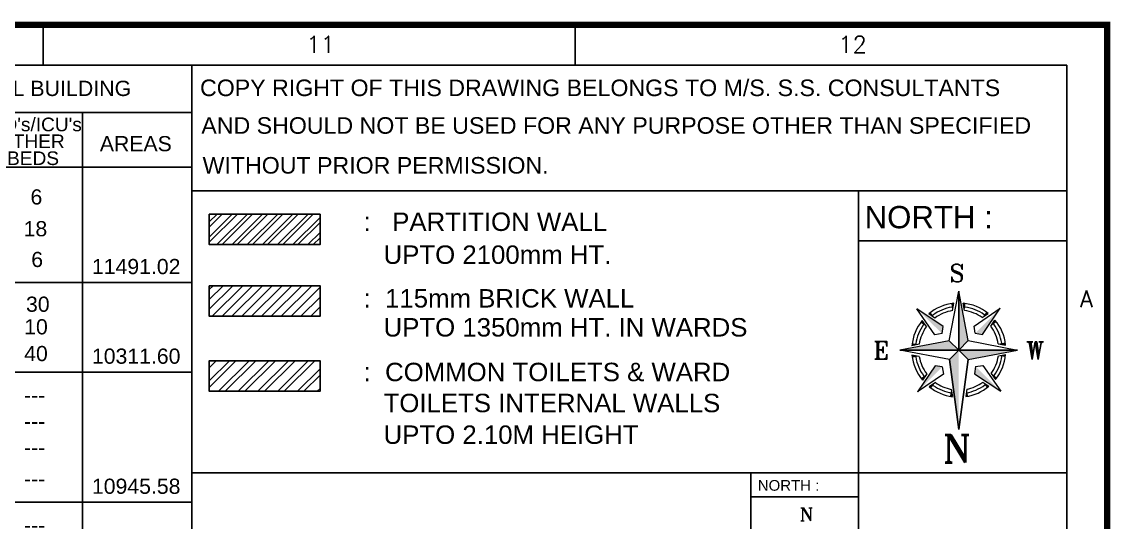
# Model space of a CAD drawing. Extents: x 7620542 to 7843793, y -6476226 to -6093835.
# Drawn here: x 7805744 to 7843793, y -6339933 to -6322426 of the extents above; entities that cross this region are included whole.
import ezdxf
from ezdxf.enums import TextEntityAlignment as Align

# ---------------------------------------------------------------- set-up
doc = ezdxf.new("R2010")
doc.units = 0
doc.header["$LTSCALE"] = 600
doc.header["$MEASUREMENT"] = 0
for name, color, linetype in [('Cal Hat', 8, 'CONTINUOUS'), ('Ele Proje.', 7, 'CONTINUOUS'), ('HATCH', 8, 'CONTINUOUS'), ('Parti Hat', 35, 'CONTINUOUS'), ('TITLE', 7, 'CONTINUOUS'), ('Toi. Wall Hat', 3, 'CONTINUOUS')]:
    doc.layers.add(name, color=color, linetype=linetype)
doc.styles.add('ari', font='arial.ttf')
doc.styles.add('ARIAL', font='arial.ttf')
doc.styles.add('ROMANS', font='romans.shx')
doc.styles.add('RT', font='romant.shx')

# ---------------------------------------------------------------- blocks, each defined once
blk = doc.blocks.new('A$C66962185')
at = {"layer": 'TITLE', "color": 7}
for p, q in [((302.474, -140930.66), (302.474, -140928.365)), ((332.737, -140930.66), (332.737, -140928.365))]:
    blk.add_line(p, q, dxfattribs=at)
at = {"layer": 'TITLE'}
for p in [(2.142, -140930.66), (360.704, -141176.034)]:
    blk.add_line(p, (360.704, -140930.66), dxfattribs=at)
at = {"layer": 'TITLE', "color": 7, "const_width": 0.355}
blk.add_lwpolyline([(363, -140928.365), (363, -141178.329), (0, -141178.329), (0, -140928.365)], close=True, dxfattribs=at)
at = {"layer": 'TITLE', "color": 7, "style": 'ROMANS'}
for s, height, p in [('11', 0.9515, (318.251, -140929.478)), ('12', 0.9515, (348.514, -140929.478)), ('A', 0.952, (361.828, -140943.963))]:
    blk.add_text(s, height=height, dxfattribs=at).set_placement(p, align=Align.MIDDLE)
blk = doc.blocks.new('A$C4A7C6C7E')
at = {"layer": 'TITLE', "color": 8, "lineweight": 5}
for p, q in [((-4207, 4144), (0, 26095)), ((0, 26095), (0, 0)), ((0, 0), (0, 26095)), ((4144, 4207), (0, 26095)), ((-2825, 17519), (-2234, 20757)), ((2559, 17560), (1919, 20788)), ((-6941, 10518), (-18592, 18312)), ((-10622, 6781), (-18592, 18312)), ((-10607, 14226), (-13343, 16056)), ((6781, 10622), (18312, 18592)), ((10390, 14385), (13098, 16257)), ((10518, 6941), (18312, 18592)), ((-14385, 10390), (-16257, 13098)), ((-7437, 7325), (-6941, 10518)), ((7325, 7437), (6781, 10622)), ((14226, 10607), (16056, 13343)), ((-7437, 7325), (-10622, 6781)), ((7325, 7437), (10518, 6941)), ((-4207, 4144), (-26095, 0)), ((0, 0), (-26095, 0)), ((-26095, 0), (0, 0)), ((-4144, -4207), (-26095, 0)), ((-17560, 2559), (-20788, 1919)), ((-4207, 4144), (0, 0)), ((0, 0), (-4207, 4144)), ((0, 0), (-4144, -4207)), ((-4144, -4207), (0, 0)), ((0, 0), (4144, 4207)), ((4144, 4207), (0, 0)), ((0, 0), (4207, -4144)), ((4207, -4144), (0, 0)), ((0, 0), (0, -26095)), ((0, -26095), (0, 0)), ((17394, 3514), (20646, 3095)), ((17394, 3514), (20646, 3095)), ((-17519, -2825), (-20757, -2234)), ((-4144, -4207), (0, -26095)), ((4207, -4144), (0, -26095)), ((17433, -3312), (20680, -2857)), ((17433, -3312), (20680, -2857)), ((17434, -3310), (20680, -2857)), ((-10518, -6941), (-18312, -18592)), ((-7325, -7437), (-10518, -6941)), ((-7325, -7437), (-6781, -10622)), ((7437, -7325), (6941, -10518)), ((7437, -7325), (10622, -6781)), ((10622, -6781), (18592, -18312)), ((-6781, -10622), (-18312, -18592)), ((-14226, -10607), (-16056, -13343)), ((-10390, -14385), (-13098, -16257)), ((6941, -10518), (18592, -18312)), ((10607, -14226), (13343, -16056)), ((14385, -10390), (16257, -13098)), ((-2559, -17560), (-1919, -20788)), ((2825, -17519), (2234, -20757))]:
    blk.add_line(p, q, dxfattribs=at)
at = {"layer": 'TITLE', "color": 5}
for p in [(4144, 4207), (4207, -4144)]:
    blk.add_line(p, (35289, 0), dxfattribs=at)
at = {"layer": 'TITLE', "color": 8, "lineweight": 5}
for radius, start, end in [(20877, 96.14269, 129.72625), (20877, 51.14269, 84.72625), (19311, 99.1612, 126.70773), (17745, 99.1612, 126.70773), (17745, 54.16121, 81.70773), (19311, 54.16121, 81.70773), (20877, 141.14269, 174.72625), (19311, 144.16121, 171.70773), (17745, 144.16121, 171.70773), (17745, 11.42181, 36.70773), (19311, 9.85136, 36.70773), (20877, 8.52692, 39.72625), (20877, 186.14269, 219.72625), (19311, 189.1612, 216.70773), (17745, 189.1612, 216.70773), (17745, 324.16121, 349.24868), (19311, 324.16121, 350.81434), (20877, 321.14269, 352.1348), (17745, 234.16121, 261.70773), (17745, 279.1612, 306.70773), (20877, 231.14269, 264.72625), (19311, 234.16121, 261.70773), (20877, 276.14269, 309.72625), (19311, 279.1612, 306.70773)]:
    blk.add_arc((0, 0), radius, start, end, dxfattribs=at)
for points in [[(0, 26095), (4144, 4207), (0, 0)], [(-3324, 20610), (-2234, 20757), (-2825, 17519)], [(3011, 20658), (1919, 20788), (2559, 17560)], [(-18592, 18312), (-6941, 10518), (-7437, 7325)], [(-13343, 16056), (-12479, 16737), (-10607, 14226)], [(18312, 18592), (10518, 6941), (7325, 7437)], [(13098, 16257), (12223, 16924), (10390, 14385)], [(-16257, 13098), (-16924, 12223), (-14385, 10390)], [(16056, 13343), (16737, 12479), (14226, 10607)], [(-26095, 0), (-4207, 4144), (0, 0)], [(-20658, 3011), (-20788, 1919), (-17560, 2559)], [(0, -26095), (-4144, -4207), (0, 0)], [(20646, 3095), (20457, 4167), (17394, 3514)], [(-20610, -3324), (-20757, -2234), (-17519, -2825)], [(20680, -2857), (20503, -3930), (17433, -3312)], [(-18312, -18592), (-10518, -6941), (-7325, -7437)], [(18592, -18312), (6941, -10518), (7437, -7325)], [(-16056, -13343), (-16737, -12479), (-14226, -10607)], [(-13098, -16257), (-12223, -16924), (-10390, -14385)], [(13343, -16056), (12479, -16737), (10607, -14226)], [(16257, -13098), (16924, -12223), (14385, -10390)], [(-3011, -20658), (-1919, -20788), (-2559, -17560)], [(3324, -20610), (2234, -20757), (2825, -17519)]]:
    blk.add_solid(points, dxfattribs=at)
at = {"layer": 'TITLE', "color": 5}
blk.add_solid([(35289, 0), (4207, -4144), (0, 0)], dxfattribs=at)
blk = doc.blocks.new('A$C305E440D')
at = {"layer": 'TITLE'}
blk.add_line((-25214, 0), (0, 0), dxfattribs=at)
at = {"layer": 'TITLE', "ltscale": 0.005}
for p, q in [((-25213, -43916), (-25214, 0)), ((-25214, 0), (0, 0)), ((0, 0), (1, -43916)), ((-25214, -1885, 0), (-1, -1885, 0)), ((-20756, -1885), (-20755, -42274, 0)), ((-12017, -1927), (-12016, -43916, 0)), ((-8263, -1927), (-8262, -43916, 0)), ((-4351, -1927), (-4350, -43916, 0)), ((-25214, -4067, 0), (-1, -4067, 0)), ((-25213, -8656, 0), (0, -8656)), ((-25213, -12226, 0), (0, -12226)), ((-25213, -17409, 0), (0, -17409)), ((-25213, -22331, 0), (0, -22331)), ((-25213, -28310, 0), (1, -28310)), ((-25213, -42274, 0), (1, -42274, 0)), ((1, -43916), (-25213, -43916))]:
    blk.add_line(p, q, dxfattribs=at)
at = {"layer": 'TITLE', "color": 2, "style": 'ari', "width": 1}
blk.add_text('FLOOR WISE FACILITIES IN  HOSPITAL BUILDING', height=608.86, dxfattribs=at).set_placement((-12476, -1228, 0), align=Align.CENTER)
at = {"layer": 'TITLE', "color": 6, "style": 'ari'}
for s, height, p in [("PO's/ICU's", 544.4, (-8047, -2633)), ('ROOMS', 604.9, (-17497, -3724)), ('BEDS', 544.4, (-7355, -3978)), ('---', 604.9, (-10639, -5561, 0)), ('---', 604.9, (-10638, -6863, 0)), ('---', 604.9, (-10586, -8166, 0)), ('1st. Floor', 604.9, (-24755, -9834, 0)), ('30', 604.9, (-6600, -9825, 0)), ('---', 604.9, (-10586, -9827, 0)), ('---', 604.9, (-10586, -10699, 0)), ('---', 604.9, (-10586, -11765, 0)), ('90', 604.9, (-10556, -13611, 0)), ('---', 604.9, (-6679, -13446, 0)), ('2nd. Floor', 604.9, (-24755, -14688, 0)), ('30', 604.9, (-10556, -14738, 0)), ('---', 604.9, (-6679, -14489, 0)), ('30', 604.9, (-10508, -15779, 0)), ('---', 604.9, (-6679, -15532, 0)), ('---', 604.9, (-6679, -16782, 0)), ('3rd. Floor', 604.9, (-24755, -18587, 0)), ('---', 604.9, (-6679, -18629, 0)), ('---', 604.9, (-6679, -19672, 0)), ('---', 604.9, (-6679, -20715, 0)), ('90', 604.9, (-10545, -21671, 0)), ('---', 604.9, (-6679, -21964, 0)), ('4th. Floor', 604.9, (-24755, -23978, 0)), ('---', 604.9, (-6675, -23552, 0)), ('28', 604.9, (-6737, -24594, 0)), ('20', 604.9, (-6703, -25637, 0)), ('20', 604.9, (-6722, -26679, 0)), ('20', 604.9, (-6722, -27684, 0)), ('5th. Floor', 604.9, (-24755, -29488, 0)), ('POST OPERATIVE', 604.9, (-20299, -29452, 0)), ('SURGERY WARDS', 604.9, (-20299, -30509, 0)), ('---', 604.9, (-10560, -30207, 0)), ('POST OPERATIVE', 604.9, (-20299, -31989, 0)), ('E.N.T. & OPTHAL', 604.9, (-20299, -33036, 0)), ('---', 604.9, (-10560, -32522, 0)), ('S.I.C.U', 604.9, (-20299, -34534, 0)), ('---', 604.9, (-10560, -34412, 0)), ('STEP DOWN', 604.9, (-20299, -35720, 0)), ('---', 604.9, (-10560, -35643, 0)), ('POST - OPERATIVE', 604.9, (-20299, -36780, 0)), ('---', 604.9, (-10560, -36702, 0)), ('TRAUMA WARD', 604.9, (-20299, -37953, 0)), ('---', 604.9, (-10560, -37876, 0)), ("OT'S (12 No's)", 604.9, (-20299, -39104, 0)), ('PRE - OPERATIVES', 604.9, (-20299, -40212, 0)), ('---', 604.9, (-10560, -40115, 0)), ('RECOVERY WARDS', 604.9, (-20299, -41271, 0)), ('---', 604.9, (-10560, -41150, 0))]:
    blk.add_text(s, height=height, dxfattribs=at).set_placement(p)
at = {"layer": 'TITLE', "color": 6, "style": 'ari', "width": 1}
for s, height, p in [('OTHER', 544.4, (-7720, -3305)), ('FLOORS', 604.9, (-24756, -3724, 0)), ('BEDS', 604.9, (-11242, -3766)), ('G. Floor', 604.9, (-24756, -5329, 0)), ('EMERGENCY I.C.U.', 604.9, (-20316, -5577)), ('6 ', 604.9, (-6421, -5551)), ('EMERGENCY WARD', 604.9, (-20316, -6826)), ('18', 604.9, (-6695, -6817)), ('TRIAGE', 604.9, (-20316, -8016)), ('6', 605, (-6391, -8042)), ('CATH WARD', 604.9, (-20330, -9788, 0)), ('CATH LAB - I.C.U', 604.9, (-20330, -10826, 0)), ('10', 604.9, (-6672, -10725, 0)), ('40', 604.9, (-6672, -11791, 0)), ('DIALYSIS WARDS', 604.9, (-20330, -11892, 0)), ('ORTHOPEDICS', 604.9, (-20330, -13568, 0)), ('D.V.L ', 604.9, (-20330, -14695, 0)), ('T.B. / C.D.', 604.9, (-20330, -15898, 0)), ('WARDS', 604.9, (-20330, -16948, 0)), ('180', 604.9, (-10955, -16829, 0)), ('G. SURGERY', 604.9, (-20299, -18551, 0)), ('180', 604.9, (-11020, -18551, 0)), ('E.N.T', 604.9, (-20299, -19591, 0)), ('30', 604.9, (-10558, -19591, 0)), ('OPTHALMOLOGY', 604.9, (-20299, -20696, 0)), ('30', 604.9, (-10558, -20631, 0)), ('WARDS', 604.9, (-20330, -21671, 0)), ('G. MEDICINE', 604.9, (-20299, -23473, 0)), ('150', 604.9, (-11020, -23473, 0)), ('PAY ROOMS 14 Nos. ', 604.9, (-20299, -24513, 0)), ('---', 604.9, (-10558, -24513, 0)), ('M.I.C.U & I.C.U', 604.9, (-20299, -25618, 0)), ('---', 604.9, (-10558, -25554, 0)), ('I.C.C.U', 604.9, (-20330, -26594, 0)), ('---', 604.9, (-10547, -26594, 0)), ('R.I.C.U', 604.9, (-20330, -27598, 0)), ('---', 604.9, (-10547, -27598, 0)), ('20', 604.9, (-6848, -30155, 0)), ('20', 604.9, (-6848, -32517, 0)), ('20', 604.9, (-6848, -34407, 0)), ('20', 604.9, (-6848, -35638, 0)), ('20', 604.9, (-6848, -36697, 0)), ('20', 604.9, (-6848, -37871, 0)), ('10', 604.9, (-6848, -40110, 0)), ('10', 604.9, (-6848, -41145, 0))]:
    blk.add_text(s, height=height, dxfattribs=at).set_placement(p)
at = {"layer": 'TITLE', "style": 'ari', "width": 1}
blk.add_text('AREAS', height=604.9, dxfattribs=at).set_placement((-3660, -3429))
at = {"layer": 'TITLE', "color": 7, "style": 'ari'}
for s, p in [('11491.02', (-451, -8325)), ('10311.60', (-451, -11895)), ('11074.00', (-450, -37118))]:
    blk.add_text(s, height=604.9, dxfattribs=at).set_placement(p, align=Align.RIGHT)
at = {"layer": 'TITLE', "color": 7, "style": 'ari', "width": 1}
for p in [(-451, -17078), (-451, -22000), (-451, -27978)]:
    blk.add_text('10945.58', height=604.9, dxfattribs=at).set_placement(p, align=Align.RIGHT)
at = {"layer": 'TITLE', "color": 10, "style": 'ari'}
blk.add_text('GRAND TOTAL', height=604.9, dxfattribs=at).set_placement((-24621, -43351, 0))
at = {"layer": 'TITLE', "color": 10, "style": 'ari', "width": 1}
for s, p in [('810 Nos.', (-11848, -43431, 0)), ('338 Nos.', (-7973, -43463, 0))]:
    blk.add_text(s, height=604.9, dxfattribs=at).set_placement(p)
at = {"layer": 'TITLE', "color": 10, "style": 'ari'}
blk.add_text('65713.36', height=604.9, dxfattribs=at).set_placement((-450, -43585), align=Align.RIGHT)

msp = doc.modelspace()

# ---------------------------------------------------------------- hatches: boundary and pattern name
at = {"layer": 'HATCH'}
h = msp.add_hatch(dxfattribs=at)
h.set_pattern_fill('ANSI31', color=170, scale=76.689883, style=0)
h.set_pattern_definition([(45, (5015966.43, -2359291.3), (-172.173698, 172.173698), [])])
h.paths.add_polyline_path([(7816169.258, -6331659.514), (7812299.573, -6331659.514), (7812299.573, -6332726.137), (7816169.258, -6332726.137)])
at = {"layer": 'Parti Hat'}
h = msp.add_hatch(dxfattribs=at)
h.set_pattern_fill('ANSI32', color=256, scale=1000, style=0)
h.set_pattern_definition([(45, (-5355.58, 0), (-265.165043, 265.165043), []), (45, (-5178.8, 0), (-265.165043, 265.165043), [])])
h.paths.add_polyline_path([(7816169.258, -6329156.507), (7812299.573, -6329156.507), (7812299.573, -6330223.131), (7816169.258, -6330223.131)])
at = {"layer": 'Toi. Wall Hat'}
h = msp.add_hatch(dxfattribs=at)
h.set_pattern_fill('ANSI32', color=10, scale=51.126589, style=0)
h.set_pattern_definition([(45, (5016544.83, -2356740.4), (-344.347397, 344.347397), []), (45, (5016774.4, -2356740.4), (-344.347397, 344.347397), [])])
h.paths.add_polyline_path([(7816169.258, -6334285.212), (7812299.573, -6334285.212), (7812299.573, -6335351.836), (7816169.258, -6335351.836)])

# ---------------------------------------------------------------- linework, layer by layer
at = {"layer": 'Ele Proje.', "elevation": -14.83}
for points in [[(7812299.573, -6329156.507), (7816169.258, -6329156.507), (7816169.258, -6330223.131), (7812299.573, -6330223.131)], [(7812299.573, -6331659.514), (7816169.258, -6331659.514), (7816169.258, -6332726.137), (7812299.573, -6332726.137)], [(7812299.573, -6334285.212), (7816169.258, -6334285.212), (7816169.258, -6335351.836), (7812299.573, -6335351.836)]]:
    msp.add_lwpolyline(points, close=True, dxfattribs=at)
at = {"layer": 'TITLE'}
for p, q in [((7811686.312, -6323945.109, -14.83), (7811686.312, -6474706.886, -14.83)), ((7811686.312, -6328336.987, -14.83), (7842273.873, -6328336.987, -14.83)), ((7811686.312, -6338201.383, -14.83), (7842264.101, -6338201.383, -14.83))]:
    msp.add_line(p, q, dxfattribs=at)
at = {"layer": 'TITLE', "elevation": -14.83}
for points in [[(7842273.873, -6330091.146), (7834997.973, -6330091.146), (7834997.973, -6328336.987), (7842273.873, -6328336.987)], [(7842273.873, -6330091.146), (7834997.973, -6330091.146), (7834997.973, -6338201.388), (7842273.873, -6338201.388)], [(7834997.973, -6339043.384), (7831231.804, -6339043.384), (7831231.804, -6338201.388), (7834997.973, -6338201.388)], [(7834997.973, -6339043.384), (7831231.804, -6339043.384), (7831231.804, -6342936.298), (7834997.973, -6342936.298)]]:
    msp.add_lwpolyline(points, close=True, dxfattribs=at)

# ---------------------------------------------------------------- block references
at = {"layer": 'Cal Hat', "xscale": 0.8779987432062626, "yscale": 0.8779987432062626, "zscale": 0.8779987432062626}
msp.add_blockref('A$C305E440D', (7811686.673, -6323945.109, -14.83), dxfattribs=at)
at = {"layer": 'TITLE', "xscale": 614.4175770664588, "yscale": 614.4175710082054, "zscale": 614.4175728063115}
msp.add_blockref('A$C66962185', (7620650.707, 80266328.743, -14.83), dxfattribs=at)
at = {"layer": 'TITLE', "linetype": 'Continuous', "xscale": 0.07881487719714642, "yscale": 0.07881487719714642, "zscale": 0.07881487719714642, "rotation": 270}
msp.add_blockref('A$C4A7C6C7E', (7838498.987, -6333910.636, -20.712), dxfattribs=at)

# ---------------------------------------------------------------- texts
at = {"layer": 'TITLE', "color": 7, "style": 'ARIAL'}
for s, height, p in [('COPY RIGHT OF THIS DRAWING BELONGS TO M/S. S.S. CONSULTANTS', 579.44181, (7811975.538, -6325026.688, -11.937)), ('AND SHOULD NOT BE USED FOR ANY PURPOSE OTHER THAN SPECIFIED', 579.44181, (7812021.381, -6326344.245, -11.937)), ('WITHOUT PRIOR PERMISSION.', 579.44181, (7812064.727, -6327737.648, -11.937)), ('NORTH :', 779.566, (7835208.587, -6329649.961, -21.365)), ('NORTH :', 374.1915, (7831474.515, -6338831.615, -17.967))]:
    msp.add_text(s, height=height, dxfattribs=at).set_placement(p)
at = {"layer": 'TITLE', "color": 7, "style": 'ARIAL', "width": 1}
for s, p in [(':   PARTITION WALL', (7817691.886, -6329743.372, -14.83)), ('UPTO 2100mm HT.', (7818392.126, -6330895.768, -14.83)), (':  115mm BRICK WALL', (7817691.886, -6332422.559, -14.83)), ('UPTO 1350mm HT. IN WARDS', (7818392.126, -6333437.299, -14.83)), (':  COMMON TOILETS & WARD', (7817691.886, -6334999.361, -14.83)), ('TOILETS INTERNAL WALLS', (7818392.126, -6336084.576, -14.83)), ('UPTO 2.10M HEIGHT', (7818392.126, -6337192.906, -14.83))]:
    msp.add_text(s, height=645.20065, dxfattribs=at).set_placement(p)
at = {"layer": 'TITLE', "style": 'RT', "oblique": 0.0000001}
for s, p in [('S', (7838173.263, -6331523.806, -20.712)), ('E', (7835513.661, -6334223.846, -20.712))]:
    msp.add_text(s, height=613.046, dxfattribs=at).set_placement(p)
at = {"layer": 'TITLE', "style": 'RT', "oblique": 0.0000001, "width": 1}
msp.add_text('W', height=613.046, dxfattribs=at).set_placement((7840854.481, -6334238.843, -20.712))
at = {"layer": 'TITLE', "color": 5, "style": 'RT', "oblique": 359.9999999}
for height, p in [(966.916, (7837936.381, -6337843.121, -20.712)), (464.119, (7832936.713, -6339889.259, -17.654))]:
    msp.add_text('N', height=height, dxfattribs=at).set_placement(p)

doc.saveas('drawing.dxf')
